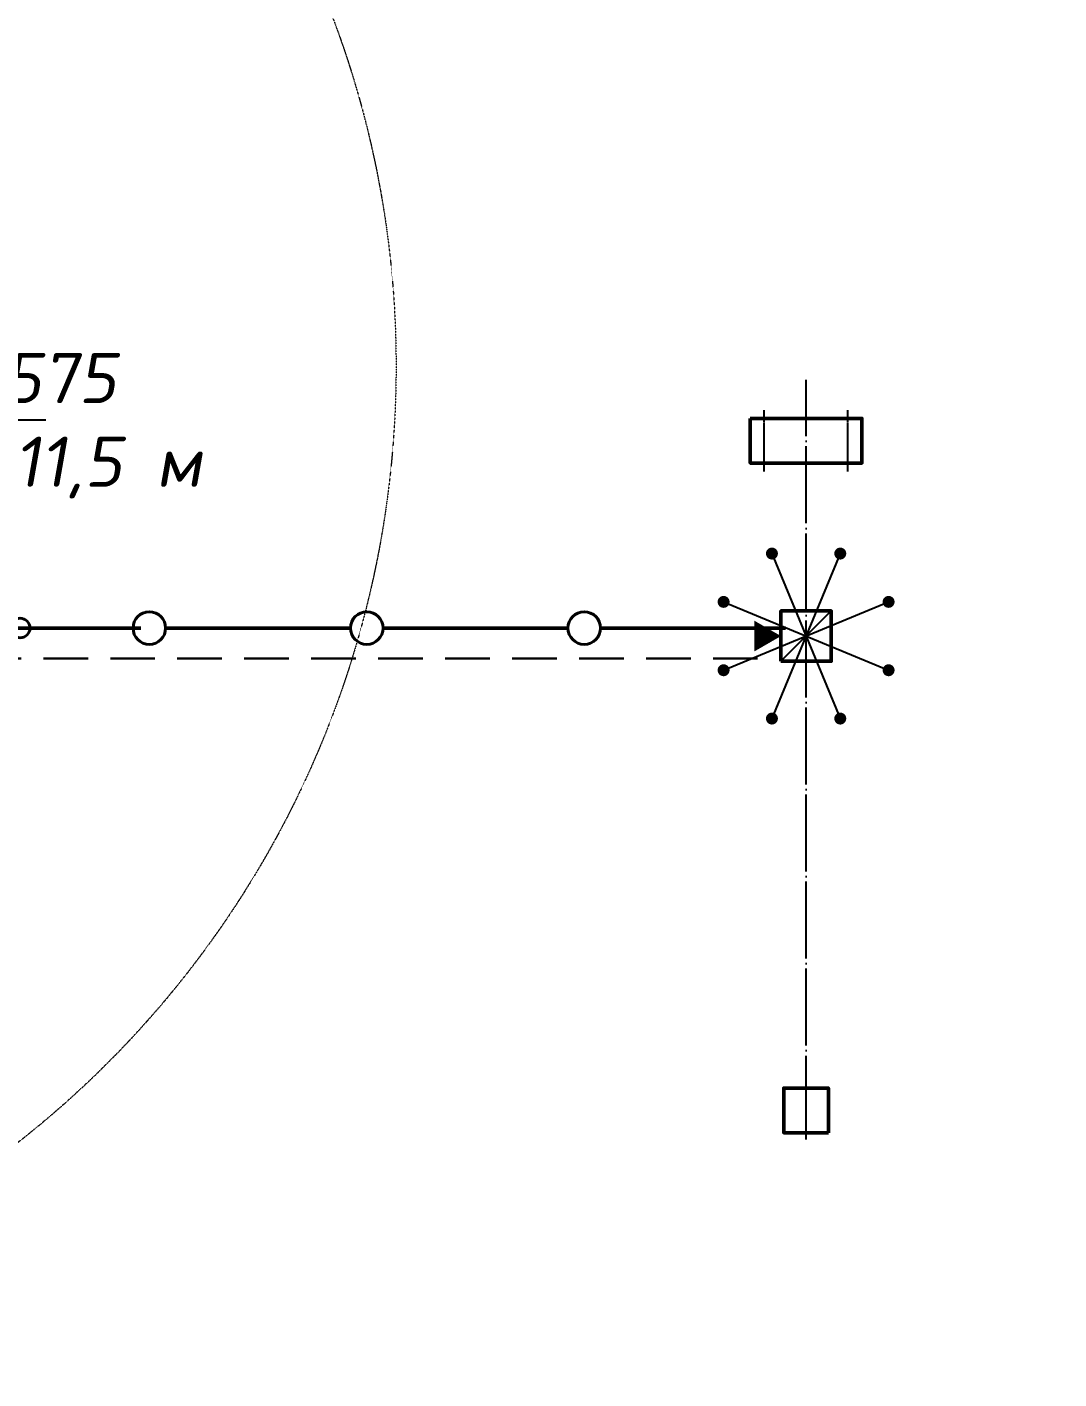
# Model space of a CAD drawing. Header units: millimetres. Extents: x -9712089 to 9811186, y -16952483 to 15586308.
# Drawn here: x 625272 to 643764, y -426460 to -402231 of the extents above; entities that cross this region are included whole.
import ezdxf
from ezdxf import colors
from ezdxf.entities.mleader import LeaderData, LeaderLine
from ezdxf.math import Vec2, Vec3

# ---------------------------------------------------------------- set-up
doc = ezdxf.new("R2010")
doc.units = ezdxf.units.MM
for name, pattern in [('Center', [27, 20.25, -2.25, 2.25, -2.25]), ('K5LT_DASHED', [6, 4, -2]), ('OSEV1', [2.6, 2.3, -0.15, 0, -0.15])]:
    doc.linetypes.add(name, pattern=pattern)
for name, color, linetype in [('__dim', 5, 'Continuous'), ('__dim @ 300', 5, 'Continuous'), ('__dim @ 500', 5, 'Continuous'), ('_Dim', 5, 'Continuous'), ('A-Wall_ch', 1, 'Continuous'), ('FOUND', 7, 'Continuous'), ('Zontik', 6, 'Continuous')]:
    doc.layers.add(name, color=color, linetype=linetype)
for name, color, linetype, lineweight in [('A000T', 240, 'Continuous', 25), ('Металлорукава', 20, 'Continuous', 15), ('Фундаменты', 7, 'Continuous', 50)]:
    doc.layers.add(name, color=color, linetype=linetype, lineweight=lineweight)
doc.styles.add('Schedule-Data', font='romans.shx', dxfattribs={"width": 0.8, "oblique": 10})

# ---------------------------------------------------------------- blocks, each defined once
blk = doc.blocks.new('amy_plan_sogl')
at = {"layer": 'Zontik'}
for p, q in [((612, 1478), (-612, -1478)), ((-612, 1478), (612, -1478)), ((-1478, 612), (1478, -612)), ((-1478, -612), (1478, 612))]:
    blk.add_line(p, q, dxfattribs=at)
at = {"layer": 'Zontik', "const_width": 107}
for points in [[(-642, 1523, 1), (-583, 1434, 1)], [(583, 1523, 1), (642, 1434, 1)], [(-1508, 657, 1), (-1449, 568, 1)], [(1449, 657, 1), (1508, 568, 1)], [(-1508, -568, 1), (-1449, -657, 1)], [(1449, -568, 1), (1508, -657, 1)], [(-642, -1434, 1), (-583, -1523, 1)], [(583, -1434, 1), (642, -1523, 1)]]:
    blk.add_lwpolyline(points, format="xyb", close=True, dxfattribs=at)
blk = doc.blocks.new('кабель на опорах')
at = {"color": 4, "linetype": 'Continuous', "lineweight": 50, "ltscale": 0.3}
for p, q in [((4.109, 0), (0, 0)), ((14.109, 0), (5.609, 0)), ((24.109, 0), (15.609, 0)), ((34.109, 0), (25.609, 0)), ((44.109, 0), (35.609, 0)), ((54.109, 0), (45.609, 0)), ((64.109, 0), (55.609, 0)), ((74.109, 0), (65.609, 0))]:
    blk.add_line(p, q, dxfattribs=at)
at = {"color": 4, "lineweight": 40, "ltscale": 0.075}
for centre in [(4.859, 0), (14.859, 0), (24.859, 0), (34.859, 0), (44.859, 0), (54.859, 0), (64.859, 0)]:
    blk.add_circle(centre, 0.75, dxfattribs=at)
blk = doc.blocks.new('*U156')
at = {"layer": '__dim @ 300', "color": 140, "xscale": 233.807008337928, "yscale": 233.807008337928, "zscale": 233.8070083379277}
blk.add_blockref('кабель на опорах', (609983, -413002), dxfattribs=at)
at = {"layer": '__dim @ 500', "color": 140, "xscale": 389.6783472298703, "yscale": 389.6783472298848, "zscale": 389.6783472298795}
blk.add_blockref('кабель на опорах', (609983, -413002), dxfattribs=at)
blk = doc.blocks.new('_None')

msp = doc.modelspace()

# ---------------------------------------------------------------- linework, layer by layer
at = {"color": 140, "linetype": 'K5LT_DASHED', "lineweight": 30, "ltscale": 200}
msp.add_line((609965, -413548), (638782, -413548), dxfattribs=at)
at = {"layer": '_Dim', "color": 5, "linetype": 'OSEV1', "ltscale": 600}
msp.add_line((639233, -422046), (639233, -408556), dxfattribs=at)
at = {"layer": '_Dim', "color": 5, "linetype": 'OSEV1', "ltscale": 2}
for p, q in [((638483, -410196), (638483, -409096)), ((639983, -410196), (639983, -409096))]:
    msp.add_line(p, q, dxfattribs=at)
at = {"layer": '_Dim'}
for p, q in [((639683, -412696), (638783, -413596)), ((639233, -422169), (639233, -420984))]:
    msp.add_line(p, q, dxfattribs=at)
at = {"layer": 'A-Wall_ch'}
msp.add_lwpolyline([(638783, -413146, 0, 554, 0), (638303, -413146, 554, 554, 0)], format="xyseb", dxfattribs=at)
at = {"layer": 'FOUND'}
msp.add_lwpolyline([(638233, -409246), (638233, -410046), (640233, -410046), (640233, -409246)], close=True, dxfattribs=at)
at = {"layer": 'Металлорукава', "linetype": 'Center', "ltscale": 0.001}
msp.add_circle((614216, -408309), 17669, dxfattribs=at)
at = {"layer": 'Фундаменты', "color": 7, "linetype": 'ByBlock', "ltscale": 10}
for points in [[(638233, -409246), (638233, -410046), (640233, -410046), (640233, -409246)], [(638783, -413596), (639683, -413596), (639683, -412696), (638783, -412696)], [(639633, -422046), (639633, -421246), (638833, -421246), (638833, -422046)]]:
    msp.add_lwpolyline(points, close=True, dxfattribs=at)

# ---------------------------------------------------------------- block references
at = {"linetype": 'Continuous'}
msp.add_blockref('amy_plan_sogl', (639233, -413146), dxfattribs=at)
at = {"layer": '__dim'}
msp.add_blockref('*U156', (0, 0), dxfattribs=at)

# ---------------------------------------------------------------- leaders
at = {"layer": 'A000T'}
ml = msp.add_multileader_mtext('Standard', dxfattribs=at)
ml.set_content('{\\W1;КС-3575\\Pстрела 11,5 м}', color=256, style='Schedule-Data')
ml.set_leader_properties(color=122)
ml.set_arrow_properties(name='NONE')
ml.build(insert=Vec2(0, 0))
ml.multileader.update_dxf_attribs({"has_dogleg": 0, "text_left_attachment_type": 6, "text_right_attachment_type": 6, "dogleg_length": 0, "arrow_head_size": 0, "scale": 250})
ctx = ml.context
ctx.base_point, ctx.scale, ctx.char_height, ctx.arrow_head_size, ctx.landing_gap_size, ctx.plane_origin = Vec3(618956, -409271), 250, 900, 0, 250, Vec3(586183, -431069)
ctx.left_attachment, ctx.right_attachment, ctx.text_align_type = 6, 6, 1
notes = []
notes.append((ctx, [(0, (1, 1, 0), (618956, -409271), (1, 0), 0, [(0, [(615462, -406771)], 0, [])])]))
ctx.mtext.insert, ctx.mtext.alignment, ctx.mtext.line_spacing_style = Vec3(624540, -408071), 2, 2
for ctx, leaders in notes:
    for number, flags, end, landing, length, lines in leaders:
        leader = LeaderData()
        leader.index, (leader.has_last_leader_line, leader.has_dogleg_vector, leader.attachment_direction) = number, flags
        leader.last_leader_point, leader.dogleg_vector, leader.dogleg_length = Vec3(end), Vec3(landing), length
        for number, points, colour, breaks in lines:
            line = LeaderLine()
            line.index, line.vertices, line.color, line.breaks = number, Vec3.list(points), colors.encode_raw_color(colour), breaks
            leader.lines.append(line)
        ctx.leaders.append(leader)

doc.saveas('drawing.dxf')
